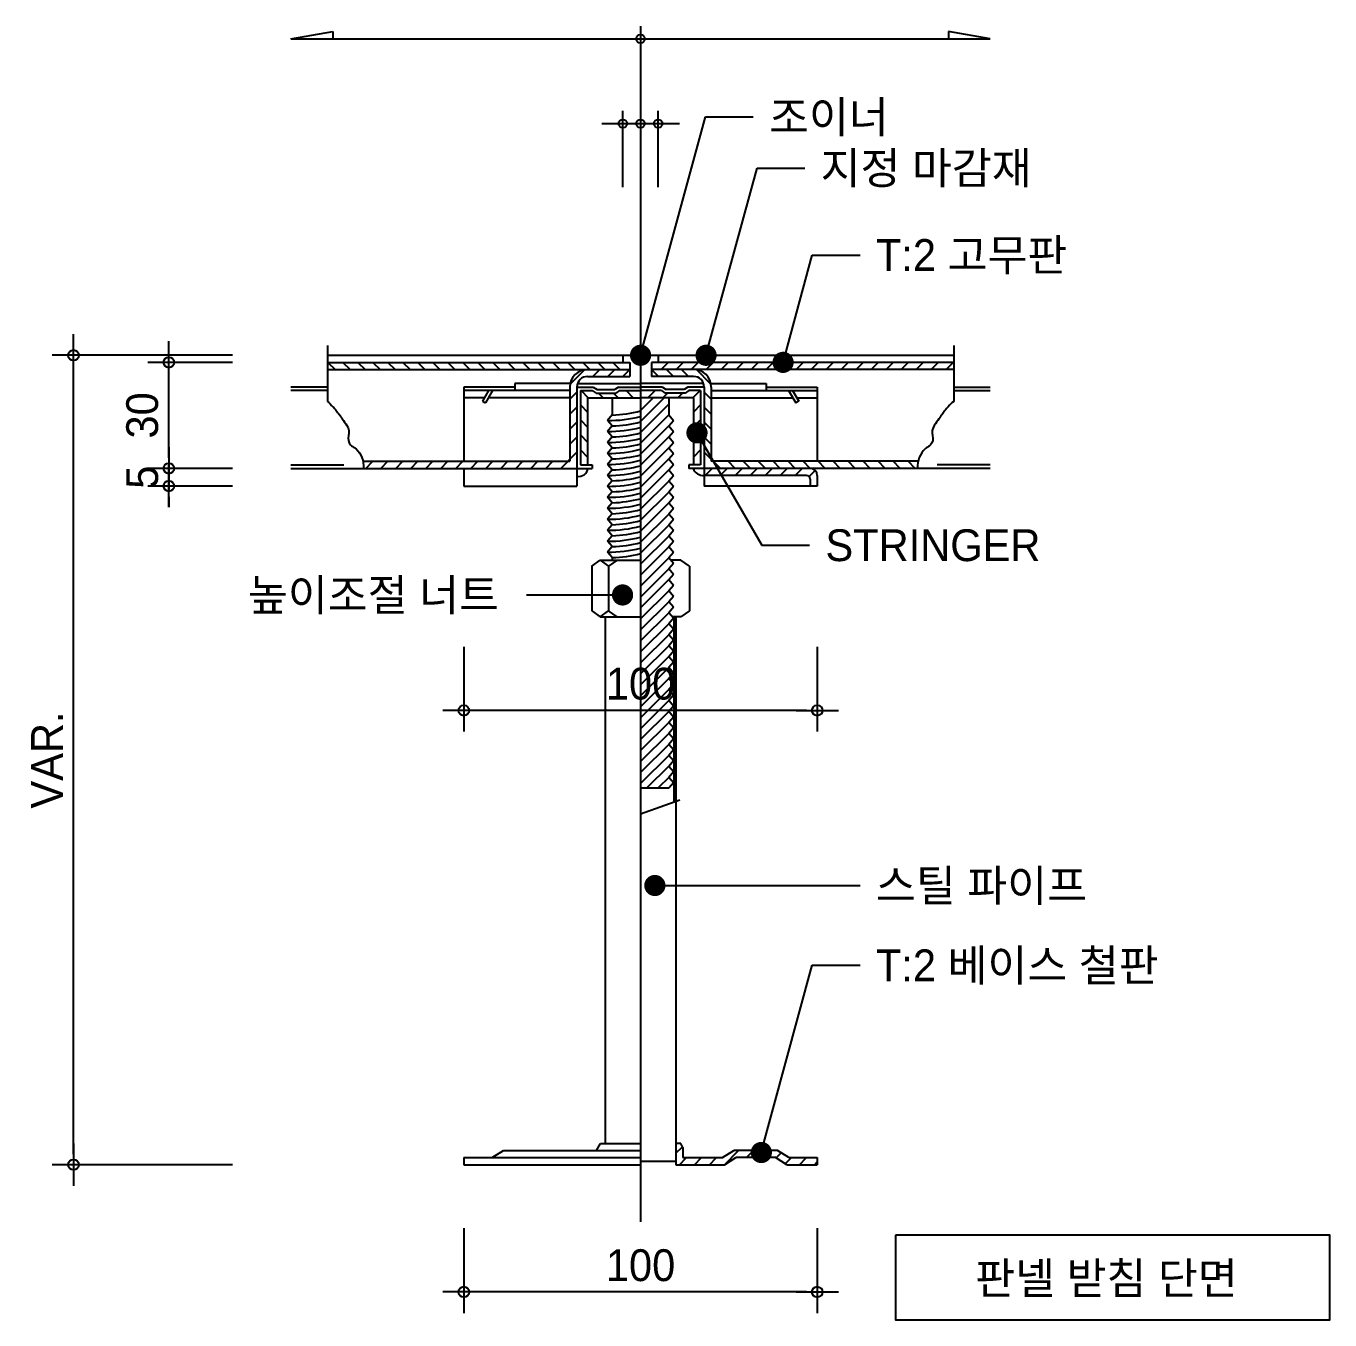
# Model space of a CAD drawing. Header units: millimetres. Extents: x 34525733 to 34529703, y -18666059 to -18663334.
# Drawn here: x 34527060 to 34527675, y -18664950 to -18664339 of the extents above; entities that cross this region are included whole.
import ezdxf
from ezdxf.enums import TextEntityAlignment as Align

# ---------------------------------------------------------------- set-up
doc = ezdxf.new("R2010")
doc.units = ezdxf.units.MM
doc.header["$LTSCALE"] = 100
doc.header["$MEASUREMENT"] = 0
doc.linetypes.add('HIDDEN', pattern=[0.375, 0.25, -0.125])
doc.layers.get('DEFPOINTS').update_dxf_attribs({"color": 124})
for name, color, linetype in [('DIM', 7, 'Continuous'), ('DIME', 1, 'Continuous'), ('FINL', 5, 'Continuous'), ('HIDL', 1, 'HIDDEN'), ('TEX', 3, 'Continuous')]:
    doc.layers.add(name, color=color, linetype=linetype)
doc.styles.add('돋움', font='')
doc.styles.get('돋움').set_extended_font_data('Dotum')
doc.dimstyles.new('DIM(3)', dxfattribs={"dimscale": 5, "dimtxt": 3, "dimasz": 1, "dimexe": 2, "dimexo": 3, "dimgap": 1, "dimtad": 1, "dimdec": 0, "dimzin": 0, "dimdsep": 46, "dimlunit": 6, "dimtxsty": '돋움', "dimblk1": 'DIMDOT', "dimblk2": 'DIMDOT', "dimsah": 1, "dimcen": 2.5, "dimclrd": 1, "dimclre": 1, "dimazin": 0, "dimtfac": 1, "dimtdec": 0, "dimtix": 1, "dimtmove": 2, "dimatfit": 2, "dimldrblk": 'DIMDOT', "dimfxl": 0, "dimtolj": 1, "dimtzin": 0, "dimarcsym": 0})

# ---------------------------------------------------------------- blocks, each defined once
blk = doc.blocks.new('DIMDOT')
blk.add_line((-2, 0), (2, 0))
blk.add_circle((0, 0), 0.5)
blk = doc.blocks.new('*D21')
at = {"layer": 'DEFPOINTS', "color": 0}
for p in [(34527266.67, -18664617.16), (34527433.34, -18664617.16), (34527266.67, -18664662.16)]:
    blk.add_point(p, dxfattribs=at)
at = {"layer": 'DIM', "color": 1, "lineweight": -2}
for p, q in [((34527266.67, -18664632.16), (34527266.67, -18664672.16)), ((34527433.34, -18664632.16), (34527433.34, -18664672.16)), ((34527428.34, -18664662.16), (34527271.67, -18664662.16))]:
    blk.add_line(p, q, dxfattribs=at)
at = {"layer": 'DIM', "color": 1, "lineweight": -2, "xscale": 5, "yscale": 5, "zscale": 5, "rotation": 180}
blk.add_blockref('DIMDOT', (34527266.67, -18664662.16), dxfattribs=at)
at = {"layer": 'DIM', "color": 1, "lineweight": -2, "xscale": 5, "yscale": 5, "zscale": 5}
blk.add_blockref('DIMDOT', (34527433.34, -18664662.16), dxfattribs=at)
at = {"layer": 'DIM', "color": 0, "insert": (34527350, -18664649.65), "char_height": 15, "attachment_point": 5, "style": '돋움'}
blk.add_mtext('\\A1;100', dxfattribs=at)
blk = doc.blocks.new('*D22')
at = {"layer": 'DEFPOINTS', "color": 0}
for p in [(34527266.67, -18664891.37), (34527433.34, -18664891.37), (34527266.67, -18664936.37)]:
    blk.add_point(p, dxfattribs=at)
at = {"layer": 'DIM', "color": 1, "lineweight": -2}
for p, q in [((34527266.67, -18664906.37), (34527266.67, -18664946.37)), ((34527433.34, -18664906.37), (34527433.34, -18664946.37)), ((34527428.34, -18664936.37), (34527271.67, -18664936.37))]:
    blk.add_line(p, q, dxfattribs=at)
at = {"layer": 'DIM', "color": 1, "lineweight": -2, "xscale": 5, "yscale": 5, "zscale": 5, "rotation": 180}
blk.add_blockref('DIMDOT', (34527266.67, -18664936.37), dxfattribs=at)
at = {"layer": 'DIM', "color": 1, "lineweight": -2, "xscale": 5, "yscale": 5, "zscale": 5}
blk.add_blockref('DIMDOT', (34527433.34, -18664936.37), dxfattribs=at)
at = {"layer": 'DIM', "color": 0, "insert": (34527350, -18664923.86), "char_height": 15, "attachment_point": 5, "style": '돋움'}
blk.add_mtext('\\A1;100', dxfattribs=at)
blk = doc.blocks.new('*D23')
at = {"layer": 'DEFPOINTS', "color": 0}
for p in [(34527127.54, -18664498.04), (34527172.54, -18664498.04), (34527172.54, -18664548.04)]:
    blk.add_point(p, dxfattribs=at)
at = {"layer": 'DIM', "color": 1, "lineweight": -2}
for p, q in [((34527157.54, -18664498.04), (34527117.54, -18664498.04)), ((34527127.54, -18664543.04), (34527127.54, -18664503.04)), ((34527157.54, -18664548.04), (34527117.54, -18664548.04))]:
    blk.add_line(p, q, dxfattribs=at)
at = {"layer": 'DIM', "color": 1, "lineweight": -2, "xscale": 5, "yscale": 5, "zscale": 5}
for p, rotation in [((34527127.54, -18664498.04), 90), ((34527127.54, -18664548.04), 270)]:
    blk.add_blockref('DIMDOT', p, dxfattribs=dict(at, rotation=rotation))
at = {"layer": 'DIM', "color": 0, "insert": (34527115.03, -18664523.04), "char_height": 15, "attachment_point": 5, "rotation": 90, "style": '돋움'}
blk.add_mtext('\\A1;30', dxfattribs=at)
blk = doc.blocks.new('*D24')
at = {"layer": 'DEFPOINTS', "color": 0}
for p in [(34527082.54, -18664494.7), (34527172.54, -18664494.7), (34527172.54, -18664876.37)]:
    blk.add_point(p, dxfattribs=at)
at = {"layer": 'DIM', "color": 1, "lineweight": -2}
for p, q in [((34527157.54, -18664494.7), (34527072.54, -18664494.7)), ((34527082.54, -18664871.37), (34527082.54, -18664499.7)), ((34527157.54, -18664876.37), (34527072.54, -18664876.37))]:
    blk.add_line(p, q, dxfattribs=at)
at = {"layer": 'DIM', "color": 1, "lineweight": -2, "xscale": 5, "yscale": 5, "zscale": 5}
for p, rotation in [((34527082.54, -18664494.7), 90), ((34527082.54, -18664876.37), 270)]:
    blk.add_blockref('DIMDOT', p, dxfattribs=dict(at, rotation=rotation))
at = {"layer": 'DIM', "color": 0, "insert": (34527070.03, -18664685.54), "char_height": 15, "attachment_point": 5, "rotation": 90, "style": '돋움'}
blk.add_mtext('\\A1;VAR.', dxfattribs=at)
blk = doc.blocks.new('*D25')
at = {"layer": 'DEFPOINTS', "color": 0}
for p in [(34527127.54, -18664548.04), (34527172.54, -18664548.04), (34527172.54, -18664556.37)]:
    blk.add_point(p, dxfattribs=at)
at = {"layer": 'DIM', "color": 1, "lineweight": -2}
for p, q in [((34527127.54, -18664543.04), (34527127.54, -18664538.04)), ((34527157.54, -18664548.04), (34527117.54, -18664548.04)), ((34527127.54, -18664556.37), (34527127.54, -18664548.04)), ((34527157.54, -18664556.37), (34527117.54, -18664556.37)), ((34527127.54, -18664561.37), (34527127.54, -18664566.37))]:
    blk.add_line(p, q, dxfattribs=at)
at = {"layer": 'DIM', "color": 1, "lineweight": -2, "xscale": 5, "yscale": 5, "zscale": 5}
for p, rotation in [((34527127.54, -18664548.04), 270), ((34527127.54, -18664556.37), 90)]:
    blk.add_blockref('DIMDOT', p, dxfattribs=dict(at, rotation=rotation))
at = {"layer": 'DIM', "color": 0, "insert": (34527115.03, -18664552.2), "char_height": 15, "attachment_point": 5, "rotation": 90, "style": '돋움'}
blk.add_mtext('\\A1;5', dxfattribs=at)

msp = doc.modelspace()

# ---------------------------------------------------------------- linework, layer by layer
msp.add_lwpolyline([(34527470.22, -18664909.56), (34527470.22, -18664949.56), (34527675.13, -18664949.56), (34527675.13, -18664909.56)], close=True)
at = {"layer": 'DIME'}
for p, q in [((34527350, -18664339.47), (34527350, -18664903.33)), ((34527185.12, -18664345.47), (34527204.82, -18664341.99)), ((34527185.12, -18664345.47), (34527514.89, -18664345.47)), ((34527204.82, -18664341.99), (34527204.82, -18664345.47)), ((34527514.89, -18664345.47), (34527495.19, -18664341.99)), ((34527495.19, -18664341.99), (34527495.19, -18664345.47)), ((34527341.67, -18664415.47), (34527341.67, -18664379.47)), ((34527358.34, -18664415.47), (34527358.34, -18664379.47)), ((34527331.67, -18664385.47), (34527368.34, -18664385.47)), ((34527296.16, -18664607.71), (34527341.64, -18664607.71))]:
    msp.add_line(p, q, dxfattribs=at)
for centre in [(34527350, -18664345.47), (34527341.67, -18664385.47), (34527350, -18664385.47), (34527358.34, -18664385.47)]:
    msp.add_circle(centre, 2, dxfattribs=at)
at = {"layer": 'FINL'}
for p, q in [((34527202.3, -18664490.03), (34527202.3, -18664516.42)), ((34527497.71, -18664490.03), (34527497.71, -18664516.42)), ((34527202.3, -18664494.7), (34527497.71, -18664494.7)), ((34527202.3, -18664498.04), (34527344.9, -18664498.04)), ((34527202.57, -18664498.04), (34527205.9, -18664501.37)), ((34527209.64, -18664498.04), (34527212.97, -18664501.37)), ((34527216.71, -18664498.04), (34527220.05, -18664501.37)), ((34527223.78, -18664498.04), (34527227.12, -18664501.37)), ((34527230.85, -18664498.04), (34527234.19, -18664501.37)), ((34527237.93, -18664498.04), (34527241.26, -18664501.37)), ((34527245, -18664498.04), (34527248.33, -18664501.37)), ((34527252.07, -18664498.04), (34527255.4, -18664501.37)), ((34527259.14, -18664498.04), (34527262.47, -18664501.37)), ((34527266.21, -18664498.04), (34527269.54, -18664501.37)), ((34527273.28, -18664498.04), (34527276.61, -18664501.37)), ((34527280.35, -18664498.04), (34527283.68, -18664501.37)), ((34527287.42, -18664498.04), (34527290.76, -18664501.37)), ((34527294.49, -18664498.04), (34527297.83, -18664501.37)), ((34527301.56, -18664498.04), (34527304.9, -18664501.37)), ((34527308.64, -18664498.04), (34527311.97, -18664501.37)), ((34527315.71, -18664498.04), (34527319.04, -18664501.37)), ((34527322.78, -18664498.04), (34527326.11, -18664501.37)), ((34527329.85, -18664498.04), (34527333.18, -18664501.37)), ((34527336.92, -18664498.04), (34527340.25, -18664501.37)), ((34527341.67, -18664494.7), (34527341.67, -18664498.04)), ((34527344.9, -18664498.04), (34527344.9, -18664504.7)), ((34527497.71, -18664498.04), (34527355.11, -18664498.04)), ((34527355.11, -18664498.04), (34527355.11, -18664504.7)), ((34527358.34, -18664494.7), (34527358.34, -18664498.04)), ((34527363.09, -18664498.04), (34527359.75, -18664501.37)), ((34527370.16, -18664498.04), (34527366.83, -18664501.37)), ((34527377.23, -18664498.04), (34527373.9, -18664501.37)), ((34527384.3, -18664498.04), (34527380.97, -18664501.37)), ((34527391.37, -18664498.04), (34527388.04, -18664501.37)), ((34527398.44, -18664498.04), (34527395.11, -18664501.37)), ((34527405.51, -18664498.04), (34527402.18, -18664501.37)), ((34527412.59, -18664498.04), (34527409.25, -18664501.37)), ((34527419.66, -18664498.04), (34527416.32, -18664501.37)), ((34527426.73, -18664498.04), (34527423.39, -18664501.37)), ((34527433.8, -18664498.04), (34527430.47, -18664501.37)), ((34527440.87, -18664498.04), (34527437.54, -18664501.37)), ((34527447.94, -18664498.04), (34527444.61, -18664501.37)), ((34527455.01, -18664498.04), (34527451.68, -18664501.37)), ((34527462.08, -18664498.04), (34527458.75, -18664501.37)), ((34527469.15, -18664498.04), (34527465.82, -18664501.37)), ((34527476.22, -18664498.04), (34527472.89, -18664501.37)), ((34527483.3, -18664498.04), (34527479.96, -18664501.37)), ((34527490.37, -18664498.04), (34527487.03, -18664501.37)), ((34527497.44, -18664498.04), (34527494.1, -18664501.37)), ((34527202.3, -18664501.37), (34527344.9, -18664501.37)), ((34527316.8, -18664508.26), (34527323.69, -18664501.37)), ((34527325, -18664504.7), (34527344.9, -18664504.7)), ((34527327.42, -18664504.7), (34527330.76, -18664501.37)), ((34527334.49, -18664504.7), (34527337.83, -18664501.37)), ((34527341.57, -18664504.7), (34527344.9, -18664501.37)), ((34527497.71, -18664501.37), (34527355.11, -18664501.37)), ((34527358.44, -18664504.7), (34527355.11, -18664501.37)), ((34527375, -18664504.7), (34527355.11, -18664504.7)), ((34527365.51, -18664504.7), (34527362.18, -18664501.37)), ((34527372.58, -18664504.7), (34527369.25, -18664501.37)), ((34527383.21, -18664508.26), (34527376.32, -18664501.37)), ((34527202.3, -18664509.7), (34527185.12, -18664509.7)), ((34527202.3, -18664511.37), (34527185.12, -18664511.37)), ((34527290.78, -18664509.7), (34527266.67, -18664509.7)), ((34527266.67, -18664509.7), (34527266.67, -18664544.7)), ((34527316.67, -18664511.37), (34527266.67, -18664511.37)), ((34527278.28, -18664511.37), (34527275.4, -18664516.34)), ((34527280.2, -18664511.37), (34527276.84, -18664517.17)), ((34527290.78, -18664508.04), (34527290.78, -18664511.37)), ((34527316.84, -18664508.04), (34527290.78, -18664508.04)), ((34527316.67, -18664509.7), (34527316.67, -18664544.7)), ((34527316.67, -18664515.45), (34527320, -18664512.12)), ((34527320, -18664509.7), (34527327.72, -18664509.7)), ((34527320, -18664509.7), (34527320, -18664548.04)), ((34527320.29, -18664508.04), (34527350, -18664508.04)), ((34527321.67, -18664511.37), (34527327.23, -18664511.37)), ((34527321.67, -18664511.37), (34527321.67, -18664546.37)), ((34527321.97, -18664511.37), (34527325.3, -18664514.7)), ((34527327.23, -18664511.37), (34527329, -18664512.5)), ((34527327.72, -18664509.7), (34527329.49, -18664510.83)), ((34527329, -18664512.5), (34527338.34, -18664512.5)), ((34527329.49, -18664510.83), (34527337.85, -18664510.83)), ((34527330.17, -18664512.5), (34527332.37, -18664514.7)), ((34527337.24, -18664512.5), (34527339.44, -18664514.7)), ((34527339.62, -18664509.7), (34527337.85, -18664510.83)), ((34527340.11, -18664511.37), (34527338.34, -18664512.5)), ((34527339.62, -18664509.7), (34527350, -18664509.7)), ((34527340.11, -18664511.37), (34527350, -18664511.37)), ((34527343.18, -18664511.37), (34527346.52, -18664514.7)), ((34527379.72, -18664508.04), (34527350, -18664508.04)), ((34527360.39, -18664509.7), (34527350, -18664509.7)), ((34527359.9, -18664511.37), (34527350, -18664511.37)), ((34527356.83, -18664511.37), (34527353.49, -18664514.7)), ((34527359.9, -18664511.37), (34527361.67, -18664512.5)), ((34527360.39, -18664509.7), (34527362.15, -18664510.83)), ((34527362.77, -18664512.5), (34527360.56, -18664514.7)), ((34527371.01, -18664512.5), (34527361.67, -18664512.5)), ((34527370.52, -18664510.83), (34527362.15, -18664510.83)), ((34527369.84, -18664512.5), (34527367.63, -18664514.7)), ((34527372.29, -18664509.7), (34527370.52, -18664510.83)), ((34527372.77, -18664511.37), (34527371.01, -18664512.5)), ((34527380, -18664509.7), (34527372.29, -18664509.7)), ((34527378.34, -18664511.37), (34527372.77, -18664511.37)), ((34527378.04, -18664511.37), (34527374.71, -18664514.7)), ((34527378.34, -18664511.37), (34527378.34, -18664546.37)), ((34527380, -18664509.7), (34527380, -18664548.04)), ((34527383.34, -18664515.45), (34527380, -18664512.12)), ((34527383.17, -18664508.04), (34527409.23, -18664508.04)), ((34527383.34, -18664509.7), (34527383.34, -18664544.7)), ((34527383.34, -18664511.37), (34527433.34, -18664511.37)), ((34527409.23, -18664508.04), (34527409.23, -18664511.37)), ((34527409.23, -18664509.7), (34527433.34, -18664509.7)), ((34527419.81, -18664511.37), (34527423.16, -18664517.17)), ((34527421.73, -18664511.37), (34527424.61, -18664516.34)), ((34527433.34, -18664509.7), (34527433.34, -18664544.7)), ((34527497.71, -18664509.7), (34527514.89, -18664509.7)), ((34527497.71, -18664511.37), (34527514.89, -18664511.37)), ((34527276.35, -18664514.7), (34527266.67, -18664514.7)), ((34527275.4, -18664516.34), (34527276.84, -18664517.17)), ((34527316.67, -18664514.7), (34527278.27, -18664514.7)), ((34527316.67, -18664522.53), (34527320, -18664519.19)), ((34527321.67, -18664518.14), (34527325, -18664521.47)), ((34527325, -18664514.7), (34527350, -18664514.7)), ((34527325, -18664514.7), (34527325, -18664546.37)), ((34527336.67, -18664514.7), (34527336.67, -18664522.85)), ((34527355.92, -18664514.7), (34527349.96, -18664520.66)), ((34527361.14, -18664514.7), (34527349.96, -18664525.88)), ((34527363.34, -18664517.68), (34527349.96, -18664531.06)), ((34527375, -18664514.7), (34527350, -18664514.7)), ((34527363.34, -18664514.7), (34527363.34, -18664522.85)), ((34527375, -18664514.7), (34527375, -18664546.37)), ((34527378.34, -18664518.14), (34527375, -18664521.47)), ((34527383.34, -18664522.53), (34527380, -18664519.19)), ((34527383.34, -18664514.7), (34527421.73, -18664514.7)), ((34527424.61, -18664516.34), (34527423.16, -18664517.17)), ((34527423.66, -18664514.7), (34527433.34, -18664514.7)), ((34527321.67, -18664525.21), (34527325, -18664528.55)), ((34527336.63, -18664522.85), (34527334.48, -18664525.44)), ((34527363.34, -18664522.85), (34527350, -18664536.19)), ((34527363.38, -18664522.85), (34527365.53, -18664525.44)), ((34527378.34, -18664525.21), (34527375, -18664528.55)), ((34527316.67, -18664529.6), (34527320, -18664526.26)), ((34527336.63, -18664528.03), (34527334.48, -18664525.44)), ((34527336.63, -18664528.03), (34527334.48, -18664530.61)), ((34527336.63, -18664533.2), (34527334.48, -18664530.61)), ((34527363.34, -18664528.03), (34527350, -18664541.36)), ((34527363.38, -18664528.03), (34527365.53, -18664525.44)), ((34527363.38, -18664528.03), (34527365.53, -18664530.61)), ((34527363.38, -18664533.2), (34527365.53, -18664530.61)), ((34527383.34, -18664529.6), (34527380, -18664526.26)), ((34527316.67, -18664536.67), (34527320, -18664533.33)), ((34527321.67, -18664532.28), (34527325, -18664535.62)), ((34527336.63, -18664533.2), (34527334.48, -18664535.79)), ((34527336.63, -18664538.37), (34527334.48, -18664535.79)), ((34527363.38, -18664533.2), (34527350, -18664546.58)), ((34527363.38, -18664533.2), (34527365.53, -18664535.79)), ((34527363.38, -18664538.37), (34527365.53, -18664535.79)), ((34527378.34, -18664532.28), (34527375, -18664535.62)), ((34527383.34, -18664536.67), (34527380, -18664533.33)), ((34527312.37, -18664548.04), (34527320, -18664540.41)), ((34527321.67, -18664539.35), (34527325, -18664542.69)), ((34527336.63, -18664538.37), (34527334.48, -18664540.96)), ((34527336.63, -18664543.55), (34527334.48, -18664540.96)), ((34527336.63, -18664543.55), (34527334.48, -18664546.13)), ((34527363.38, -18664538.37), (34527350, -18664551.75)), ((34527363.38, -18664543.55), (34527350, -18664556.92)), ((34527363.38, -18664538.37), (34527365.53, -18664540.96)), ((34527363.38, -18664543.55), (34527365.53, -18664540.96)), ((34527363.38, -18664543.55), (34527365.53, -18664546.13)), ((34527378.34, -18664539.35), (34527375, -18664542.69)), ((34527383.34, -18664543.74), (34527380, -18664540.41)), ((34527185.12, -18664548.04), (34527320, -18664548.04)), ((34527219.1, -18664544.7), (34527316.67, -18664544.7)), ((34527220.45, -18664548.04), (34527223.78, -18664544.7)), ((34527227.52, -18664548.04), (34527230.85, -18664544.7)), ((34527234.59, -18664548.04), (34527237.93, -18664544.7)), ((34527241.66, -18664548.04), (34527245, -18664544.7)), ((34527248.73, -18664548.04), (34527252.07, -18664544.7)), ((34527255.81, -18664548.04), (34527259.14, -18664544.7)), ((34527262.88, -18664548.04), (34527266.21, -18664544.7)), ((34527266.67, -18664548.04), (34527266.67, -18664556.37)), ((34527269.95, -18664548.04), (34527273.28, -18664544.7)), ((34527277.02, -18664548.04), (34527280.35, -18664544.7)), ((34527284.09, -18664548.04), (34527287.42, -18664544.7)), ((34527291.16, -18664548.04), (34527294.49, -18664544.7)), ((34527298.23, -18664548.04), (34527301.57, -18664544.7)), ((34527305.3, -18664548.04), (34527308.64, -18664544.7)), ((34527320, -18664548.04), (34527327.25, -18664548.04)), ((34527320, -18664548.04), (34527320, -18664556.37)), ((34527321.67, -18664546.37), (34527327.25, -18664546.37)), ((34527327.25, -18664546.37), (34527327.25, -18664548.04)), ((34527336.63, -18664548.72), (34527334.48, -18664546.13)), ((34527336.63, -18664548.72), (34527334.48, -18664551.31)), ((34527363.38, -18664548.72), (34527350, -18664562.1)), ((34527363.38, -18664548.72), (34527365.53, -18664546.13)), ((34527363.38, -18664548.72), (34527365.53, -18664551.31)), ((34527378.34, -18664546.37), (34527372.76, -18664546.37)), ((34527372.76, -18664546.37), (34527372.76, -18664548.04)), ((34527380, -18664548.04), (34527372.76, -18664548.04)), ((34527514.89, -18664548.04), (34527380, -18664548.04)), ((34527380, -18664548.04), (34527380, -18664556.37)), ((34527383.8, -18664548.04), (34527380.46, -18664551.37)), ((34527480.91, -18664544.7), (34527383.34, -18664544.7)), ((34527387.63, -18664548.04), (34527384.3, -18664544.7)), ((34527390.87, -18664548.04), (34527387.54, -18664551.37)), ((34527394.7, -18664548.04), (34527391.37, -18664544.7)), ((34527397.94, -18664548.04), (34527394.61, -18664551.37)), ((34527401.78, -18664548.04), (34527398.44, -18664544.7)), ((34527405.01, -18664548.04), (34527401.68, -18664551.37)), ((34527408.85, -18664548.04), (34527405.51, -18664544.7)), ((34527412.08, -18664548.04), (34527408.75, -18664551.37)), ((34527415.92, -18664548.04), (34527412.58, -18664544.7)), ((34527419.15, -18664548.04), (34527415.82, -18664551.37)), ((34527422.99, -18664548.04), (34527419.66, -18664544.7)), ((34527426.22, -18664548.04), (34527422.89, -18664551.37)), ((34527430.06, -18664548.04), (34527426.73, -18664544.7)), ((34527432.34, -18664548.99), (34527429.49, -18664551.84)), ((34527437.13, -18664548.04), (34527433.8, -18664544.7)), ((34527444.2, -18664548.04), (34527440.87, -18664544.7)), ((34527451.27, -18664548.04), (34527447.94, -18664544.7)), ((34527458.34, -18664548.04), (34527455.01, -18664544.7)), ((34527465.42, -18664548.04), (34527462.08, -18664544.7)), ((34527472.49, -18664548.04), (34527469.15, -18664544.7)), ((34527479.56, -18664548.04), (34527476.22, -18664544.7)), ((34527336.63, -18664553.89), (34527334.48, -18664551.31)), ((34527336.63, -18664553.89), (34527334.48, -18664556.48)), ((34527363.42, -18664553.89), (34527350, -18664567.31)), ((34527363.38, -18664553.89), (34527365.53, -18664551.31)), ((34527363.38, -18664553.89), (34527365.53, -18664556.48)), ((34527428.34, -18664551.37), (34527380, -18664551.37)), ((34527430, -18664553.04), (34527430, -18664556.37)), ((34527433.34, -18664551.37), (34527433.34, -18664556.37)), ((34527266.67, -18664556.37), (34527320, -18664556.37)), ((34527336.63, -18664559.07), (34527334.48, -18664556.48)), ((34527336.63, -18664559.07), (34527334.48, -18664561.65)), ((34527336.63, -18664564.24), (34527334.48, -18664561.65)), ((34527363.42, -18664559.07), (34527350, -18664572.49)), ((34527363.38, -18664559.07), (34527365.53, -18664556.48)), ((34527363.38, -18664559.07), (34527365.53, -18664561.65)), ((34527363.38, -18664564.24), (34527365.53, -18664561.65)), ((34527433.34, -18664556.37), (34527380, -18664556.37)), ((34527336.63, -18664564.24), (34527334.48, -18664566.83)), ((34527336.63, -18664569.41), (34527334.48, -18664566.83)), ((34527363.38, -18664564.24), (34527350, -18664577.62)), ((34527363.38, -18664564.24), (34527365.53, -18664566.83)), ((34527363.38, -18664569.41), (34527365.53, -18664566.83)), ((34527336.63, -18664569.41), (34527334.48, -18664572)), ((34527336.63, -18664574.59), (34527334.48, -18664572)), ((34527363.42, -18664569.41), (34527350, -18664582.83)), ((34527363.38, -18664569.41), (34527365.53, -18664572)), ((34527363.38, -18664574.59), (34527365.53, -18664572)), ((34527336.63, -18664574.59), (34527334.48, -18664577.17)), ((34527336.63, -18664579.76), (34527334.48, -18664577.17)), ((34527336.63, -18664579.76), (34527334.48, -18664582.35)), ((34527363.42, -18664574.59), (34527350, -18664588.01)), ((34527363.42, -18664579.76), (34527350, -18664593.18)), ((34527363.38, -18664574.59), (34527365.53, -18664577.17)), ((34527363.38, -18664579.76), (34527365.53, -18664577.17)), ((34527363.38, -18664579.76), (34527365.53, -18664582.35)), ((34527336.63, -18664584.93), (34527334.48, -18664582.35)), ((34527336.63, -18664584.93), (34527334.48, -18664587.52)), ((34527363.42, -18664584.93), (34527350, -18664598.35)), ((34527363.38, -18664584.93), (34527365.53, -18664582.35)), ((34527363.38, -18664584.93), (34527365.53, -18664587.52)), ((34527326.99, -18664594.17), (34527330.96, -18664591.37)), ((34527330.96, -18664591.37), (34527334.94, -18664594.17)), ((34527330.96, -18664591.37), (34527350, -18664591.37)), ((34527336.63, -18664590.11), (34527334.48, -18664587.52)), ((34527338.91, -18664591.37), (34527334.94, -18664594.17)), ((34527336.67, -18664590.1), (34527336.67, -18664591.37)), ((34527363.42, -18664590.11), (34527350, -18664603.53)), ((34527363.38, -18664590.11), (34527365.53, -18664587.52)), ((34527363.38, -18664590.11), (34527365.53, -18664592.69)), ((34527363.38, -18664595.28), (34527365.53, -18664592.69)), ((34527369.05, -18664591.37), (34527364.43, -18664591.37)), ((34527373.02, -18664594.17), (34527369.05, -18664591.37)), ((34527326.99, -18664594.17), (34527326.99, -18664615.24)), ((34527334.94, -18664594.17), (34527334.94, -18664615.24)), ((34527363.42, -18664595.28), (34527350, -18664608.7)), ((34527363.38, -18664595.28), (34527365.53, -18664597.87)), ((34527363.38, -18664600.45), (34527365.53, -18664597.87)), ((34527373.02, -18664594.17), (34527373.02, -18664615.24)), ((34527363.38, -18664600.45), (34527350, -18664613.83)), ((34527363.38, -18664600.45), (34527365.53, -18664603.04)), ((34527363.38, -18664605.63), (34527365.53, -18664603.04)), ((34527363.42, -18664605.63), (34527350, -18664619.05)), ((34527363.42, -18664610.8), (34527350, -18664624.22)), ((34527363.38, -18664605.63), (34527365.53, -18664608.21)), ((34527363.38, -18664610.8), (34527365.53, -18664608.21)), ((34527363.38, -18664610.8), (34527365.53, -18664613.39)), ((34527326.99, -18664615.24), (34527330.96, -18664618.04)), ((34527330.96, -18664618.04), (34527334.94, -18664615.24)), ((34527338.91, -18664618.04), (34527334.94, -18664615.24)), ((34527363.42, -18664615.97), (34527350, -18664629.39)), ((34527363.38, -18664615.97), (34527365.53, -18664613.39)), ((34527363.38, -18664615.97), (34527365.53, -18664618.56)), ((34527373.02, -18664615.24), (34527369.05, -18664618.04)), ((34527330.96, -18664618.04), (34527350, -18664618.04)), ((34527333.34, -18664618.04), (34527333.34, -18664866.37)), ((34527363.42, -18664621.15), (34527350, -18664634.57)), ((34527363.38, -18664621.15), (34527365.53, -18664618.56)), ((34527363.38, -18664621.15), (34527365.53, -18664623.73)), ((34527363.38, -18664626.32), (34527365.53, -18664623.73)), ((34527369.05, -18664618.04), (34527365.09, -18664618.04)), ((34527365.65, -18664618.04), (34527365.65, -18664705.43)), ((34527366.67, -18664618.04), (34527366.67, -18664876.37)), ((34527363.42, -18664626.32), (34527350, -18664639.74)), ((34527363.38, -18664626.32), (34527365.53, -18664628.9)), ((34527363.38, -18664631.49), (34527365.53, -18664628.9)), ((34527363.42, -18664631.49), (34527350, -18664644.91)), ((34527363.38, -18664631.49), (34527365.53, -18664634.08)), ((34527363.38, -18664636.66), (34527365.53, -18664634.08)), ((34527363.38, -18664636.66), (34527350, -18664650.04)), ((34527363.42, -18664641.84), (34527350, -18664655.26)), ((34527363.38, -18664636.66), (34527365.53, -18664639.25)), ((34527363.38, -18664641.84), (34527365.53, -18664639.25)), ((34527363.38, -18664641.84), (34527365.53, -18664644.42)), ((34527363.42, -18664647.01), (34527350, -18664660.43)), ((34527363.38, -18664647.01), (34527365.53, -18664644.42)), ((34527363.38, -18664647.01), (34527365.53, -18664649.6)), ((34527363.42, -18664652.19), (34527350, -18664665.61)), ((34527363.38, -18664652.18), (34527365.53, -18664649.6)), ((34527363.38, -18664652.18), (34527365.53, -18664654.77)), ((34527363.42, -18664657.36), (34527350, -18664670.78)), ((34527363.38, -18664657.36), (34527365.53, -18664654.77)), ((34527363.38, -18664657.36), (34527365.53, -18664659.94)), ((34527363.38, -18664662.53), (34527365.53, -18664659.94)), ((34527363.42, -18664662.53), (34527350, -18664675.95)), ((34527363.38, -18664662.53), (34527365.53, -18664665.12)), ((34527363.38, -18664667.7), (34527365.53, -18664665.12)), ((34527363.42, -18664667.71), (34527350, -18664681.13)), ((34527363.42, -18664672.88), (34527350, -18664686.3)), ((34527363.38, -18664667.7), (34527365.53, -18664670.29)), ((34527363.38, -18664672.88), (34527365.53, -18664670.29)), ((34527363.38, -18664672.88), (34527365.53, -18664675.46)), ((34527363.42, -18664678.05), (34527350, -18664691.47)), ((34527363.38, -18664678.05), (34527365.53, -18664675.46)), ((34527363.38, -18664678.05), (34527365.53, -18664680.64)), ((34527363.42, -18664683.23), (34527350, -18664696.65)), ((34527363.38, -18664683.22), (34527365.53, -18664680.64)), ((34527363.38, -18664683.22), (34527365.53, -18664685.81)), ((34527363.38, -18664688.4), (34527353.03, -18664698.74)), ((34527363.38, -18664688.4), (34527365.53, -18664685.81)), ((34527363.38, -18664688.4), (34527365.53, -18664690.98)), ((34527363.38, -18664693.57), (34527365.53, -18664690.98)), ((34527363.42, -18664693.57), (34527358.25, -18664698.74)), ((34527363.38, -18664693.57), (34527365.53, -18664696.16)), ((34527363.38, -18664698.74), (34527365.53, -18664696.16)), ((34527350, -18664698.74), (34527363.38, -18664698.74)), ((34527350, -18664710.99), (34527368.56, -18664704.4)), ((34527280.09, -18664873.04), (34527285.36, -18664869.7)), ((34527285.36, -18664869.7), (34527350, -18664869.7)), ((34527329.23, -18664869.7), (34527331.03, -18664866.37)), ((34527331.03, -18664866.37), (34527350, -18664866.37)), ((34527368.97, -18664866.37), (34527366.67, -18664866.37)), ((34527366.67, -18664870.99), (34527369.79, -18664867.87)), ((34527370, -18664868.27), (34527368.97, -18664866.37)), ((34527370, -18664868.27), (34527370, -18664873.04)), ((34527388.7, -18664873.04), (34527393.97, -18664869.7)), ((34527389.58, -18664876.37), (34527396.24, -18664869.7)), ((34527414.65, -18664869.7), (34527393.97, -18664869.7)), ((34527399.98, -18664873.04), (34527403.32, -18664869.7)), ((34527407.05, -18664873.04), (34527410.39, -18664869.7)), ((34527419.92, -18664873.04), (34527414.65, -18664869.7)), ((34527266.67, -18664873.04), (34527350, -18664873.04)), ((34527266.67, -18664873.04), (34527266.67, -18664876.37)), ((34527350, -18664874.7), (34527366.67, -18664874.7)), ((34527368.36, -18664876.37), (34527371.7, -18664873.04)), ((34527370, -18664873.04), (34527388.7, -18664873.04)), ((34527375.44, -18664876.37), (34527378.77, -18664873.04)), ((34527382.51, -18664876.37), (34527385.84, -18664873.04)), ((34527389.66, -18664876.37), (34527394.93, -18664873.04)), ((34527413.68, -18664873.04), (34527394.93, -18664873.04)), ((34527418.95, -18664876.37), (34527413.68, -18664873.04)), ((34527413.95, -18664873.21), (34527416.37, -18664870.79)), ((34527418.28, -18664875.95), (34527421.2, -18664873.04)), ((34527419.92, -18664873.04), (34527433.34, -18664873.04)), ((34527424.93, -18664876.37), (34527428.27, -18664873.04)), ((34527432, -18664876.37), (34527433.34, -18664875.04)), ((34527433.34, -18664873.04), (34527433.34, -18664876.37)), ((34527266.67, -18664876.37), (34527350, -18664876.37)), ((34527366.67, -18664876.37), (34527389.66, -18664876.37)), ((34527418.95, -18664876.37), (34527433.34, -18664876.37))]:
    msp.add_line(p, q, dxfattribs=at)
for points in [[(34527202.3, -18664516.42, -0.018835), (34527204.89, -18664518.95, -0.028565), (34527206.44, -18664520.78, -0.000508), (34527207.83, -18664522.62, -0.001213), (34527208.4, -18664523.4, -0.006981), (34527209.29, -18664524.62, -0.002777), (34527211.46, -18664527.76, -0.221464), (34527212.26, -18664532.6, 0.248728), (34527213.2, -18664536.92, 0.093672), (34527214.22, -18664537.74, -0.062189), (34527215.82, -18664538.88, -0.114808), (34527218.54, -18664542.86, -0.105429), (34527219.38, -18664548.04)], [(34527497.71, -18664516.42, 0.018835), (34527495.11, -18664518.95, 0.028565), (34527493.57, -18664520.78, 0.000508), (34527492.18, -18664522.62, 0.001213), (34527491.6, -18664523.4, 0.006981), (34527490.72, -18664524.62, 0.002777), (34527488.55, -18664527.76, 0.221464), (34527487.75, -18664532.6, -0.248728), (34527486.81, -18664536.92, -0.093672), (34527485.79, -18664537.74, 0.062189), (34527484.19, -18664538.88, 0.114808), (34527481.47, -18664542.86, 0.105429), (34527480.63, -18664548.04)]]:
    msp.add_lwpolyline(points, format="xyb", dxfattribs=at)
for centre, radius, start, end in [((34527325, -18664509.7), 8.33, 90, 180), ((34527325, -18664509.7), 5, 90, 180), ((34527375, -18664509.7), 8.33, 0, 90), ((34527375, -18664509.7), 5, 0, 90), ((34527335, -18664466.55), 58.91, 269.49162, 284.75168), ((34527335, -18664463.97), 58.91, 271.5794, 284.75168), ((34527335, -18664471.73), 58.91, 269.49162, 284.75168), ((34527335, -18664469.14), 58.91, 271.5794, 284.75168), ((34527335, -18664474.31), 58.91, 271.5794, 284.75168), ((34527335, -18664476.9), 58.91, 269.49162, 284.75168), ((34527335, -18664479.48), 58.91, 271.5794, 284.75168), ((34527335, -18664482.07), 58.91, 269.49162, 284.75168), ((34527335, -18664484.66), 58.91, 271.5794, 284.75168), ((34527320.93, -18664547.57), 4.24, 257.35077, 353.73711), ((34527335, -18664487.25), 58.91, 269.49162, 284.75168), ((34527335, -18664492.42), 58.91, 269.49162, 284.75168), ((34527335, -18664489.83), 58.91, 271.5794, 284.75168), ((34527379.62, -18664546.31), 5.07, 199.872, 274.29084), ((34527430, -18664551.37), 3.33, 0, 90), ((34527335, -18664497.59), 58.91, 269.49162, 284.75168), ((34527335, -18664495), 58.91, 271.5794, 284.75168), ((34527428.34, -18664553.04), 1.67, 0, 90), ((34527335, -18664502.77), 58.91, 269.49162, 284.75168), ((34527335, -18664500.18), 58.91, 271.5794, 284.75168), ((34527335, -18664507.94), 58.91, 269.49162, 284.75168), ((34527335, -18664505.35), 58.91, 271.5794, 284.75168), ((34527335, -18664510.52), 58.91, 271.5794, 284.75168), ((34527335, -18664513.11), 58.91, 269.49162, 284.75168), ((34527335, -18664515.7), 58.91, 271.5794, 284.75168), ((34527335, -18664518.29), 58.91, 269.49162, 284.75168), ((34527335, -18664523.46), 58.91, 269.49162, 284.75168), ((34527335, -18664520.87), 58.91, 271.5794, 284.75168), ((34527335, -18664528.63), 58.91, 269.49162, 284.75168), ((34527335, -18664526.04), 58.91, 271.5794, 284.75168), ((34527335, -18664531.22), 58.91, 271.5794, 284.75168)]:
    msp.add_arc(centre, radius, start, end, dxfattribs=at)
at = {"layer": 'HIDL'}
for p, q in [((34527185.12, -18664546.37), (34527219.35, -18664546.37)), ((34527514.89, -18664546.37), (34527480.66, -18664546.37))]:
    msp.add_line(p, q, dxfattribs=at)
at = {"layer": 'TEX', "color": 1}
for p, q in [((34527380.6, -18664382.31), (34527403.1, -18664382.31)), ((34527404.92, -18664406.43), (34527427.42, -18664406.43)), ((34527431, -18664447.43), (34527453.5, -18664447.43)), ((34527407.21, -18664584.26), (34527429.71, -18664584.26)), ((34527431, -18664744.72), (34527453.5, -18664744.72)), ((34527431, -18664782.36), (34527453.5, -18664782.36))]:
    msp.add_line(p, q, dxfattribs=at)
for points in [[(34527350, -18664494.7), (34527380.6, -18664382.31)], [(34527380.23, -18664497.11), (34527404.92, -18664406.43)], [(34527416.57, -18664500.45), (34527431, -18664447.43)], [(34527376.61, -18664531.26), (34527407.21, -18664584.26)], [(34527354.24, -18664744.72), (34527431, -18664744.72)], [(34527406.31, -18664873.04), (34527431, -18664782.36)]]:
    msp.add_lwpolyline(points, dxfattribs=at)
at = {"layer": 'TEX', "color": 1, "const_width": 5}
for points in [[(34527352.42, -18664495.35, -1), (34527347.59, -18664494.06, -1)], [(34527383.31, -18664495.35, -1), (34527378.48, -18664494.06, -1)], [(34527419.64, -18664498.68, -1), (34527414.81, -18664497.39, -1)], [(34527379.03, -18664531.91, -1), (34527374.2, -18664530.61, -1)], [(34527343.93, -18664608.36, -1), (34527339.1, -18664607.07, -1)], [(34527356.75, -18664747.22, -1), (34527356.73, -18664742.22, -1)], [(34527409.38, -18664871.28, -1), (34527404.55, -18664869.98, -1)]]:
    msp.add_lwpolyline(points, format="xyb", close=True, dxfattribs=at)

# ---------------------------------------------------------------- texts
at = {"layer": 'TEX', "style": '돋움'}
for s, p in [('조이너', (34527410.6, -18664382.31)), ('지정 마감재', (34527434.92, -18664406.43)), ('T:2 고무판', (34527461, -18664447.43)), ('STRINGER', (34527437.21, -18664584.26)), ('스틸 파이프', (34527461, -18664744.72)), ('T:2 베이스 철판', (34527461, -18664782.36))]:
    msp.add_text(s, height=15, dxfattribs=at).set_placement(p, align=Align.MIDDLE_LEFT)
msp.add_text('높이조절 너트', height=15, dxfattribs=at).set_placement((34527164.82, -18664615.21))
msp.add_text('판넬 받침 단면', height=15, dxfattribs=at).set_placement((34527569.72, -18664929.56), align=Align.MIDDLE)

# ---------------------------------------------------------------- dimensions: what is measured, and where the dimension line sits
at = {"layer": 'DIM'}
for base, p1, p2, angle, text, picture, middle in [((34527082.54, -18664494.7), (34527172.54, -18664876.37), (34527172.54, -18664494.7), 90, 'VAR.', '*D24', (34527070.03, -18664685.54)), ((34527127.54, -18664498.04), (34527172.54, -18664548.04), (34527172.54, -18664498.04), 90, '30', '*D23', (34527115.03, -18664523.04)), ((34527127.54, -18664548.04), (34527172.54, -18664556.37), (34527172.54, -18664548.04), 90, '5', '*D25', (34527115.03, -18664552.2)), ((34527266.67, -18664662.16), (34527433.34, -18664617.16), (34527266.67, -18664617.16), 180, '100', '*D21', (34527350, -18664649.65)), ((34527266.67, -18664936.37), (34527433.34, -18664891.37), (34527266.67, -18664891.37), 180, '100', '*D22', (34527350, -18664923.86))]:
    dim = msp.add_linear_dim(base=base, p1=p1, p2=p2, angle=angle, text=text, dimstyle='DIM(3)', dxfattribs=at)
    dim.commit()
    dim.dimension.update_dxf_attribs({"geometry": picture, "text_midpoint": middle})

doc.saveas('drawing.dxf')
